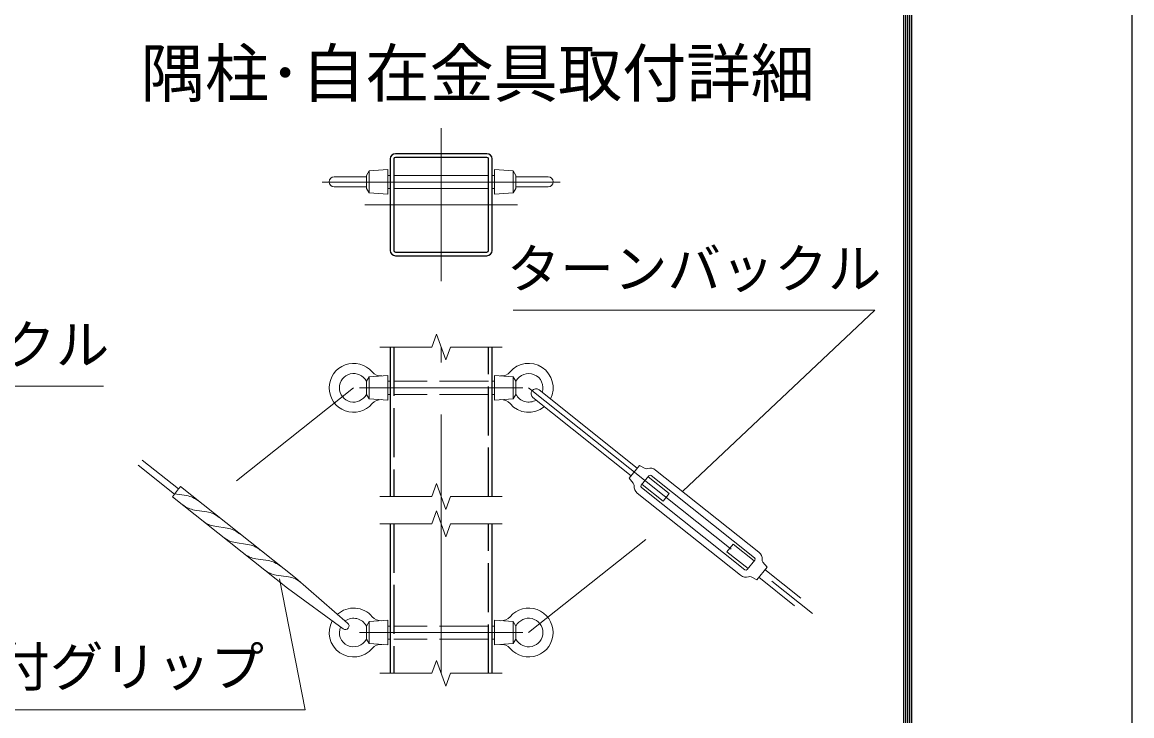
# Model space of a CAD drawing. Units: millimetres, scale not verified. Extents: x -12599 to 12601, y -8909 to 8911.
# Drawn here: x 8519 to 12601, y -4677 to -2126 of the extents above; entities that cross this region are included whole.
import ezdxf
from ezdxf.enums import TextEntityAlignment as Align

# ---------------------------------------------------------------- set-up
doc = ezdxf.new("R2010")
doc.units = ezdxf.units.MM
doc.header["$LTSCALE"] = 30
doc.linetypes.add('DASHED', pattern=[7.5, 6, -1.5])
doc.linetypes.add('USER1', pattern=[50.8, 31.75, -6.35, 6.35, -6.35])
for name, color, linetype, lineweight in [('0-0_D-BMK', 2, 'USER1', 13), ('0-1_D-STR1', 1, 'Continuous', 25), ('0-2_D-STR3', 3, 'Continuous', 13), ('0-6_D-STR-DIM', 7, 'Continuous', 13), ('0-9_D-STR-TXT', 7, 'Continuous', 13), ('0-C_D-TTL', 7, 'Continuous', 25)]:
    doc.layers.add(name, color=color, linetype=linetype, lineweight=lineweight)
doc.layers.add('0-A_D-TTL-TXT', color=7, linetype='Continuous')
doc.styles.add('ＭＳ ゴシック', font='')
doc.styles.get('ＭＳ ゴシック').set_extended_font_data('MS Gothic')

msp = doc.modelspace()

# ---------------------------------------------------------------- linework, layer by layer
at = {"layer": '0-0_D-BMK'}
for p, q in [((10060.53, -3078.03), (10060.53, -2515.53)), ((9622.87, -2714.28), (10498.2, -2714.28)), ((9779.28, -2796.78), (10341.78, -2796.78)), ((10060.53, -4520.31), (10060.53, -3320.31)), ((9738.69, -3470.31), (9308.31, -3812.76)), ((9760.53, -3470.31), (10360.53, -3470.31)), ((10382.38, -3470.31), (11514.28, -4370.95)), ((10382.38, -4370.31), (10812.89, -4028.02)), ((9760.53, -4370.31), (10360.53, -4370.31))]:
    msp.add_line(p, q, dxfattribs=at)
at = {"layer": '0-1_D-STR1'}
for p, q in [((10228.83, -2609.28), (9892.23, -2609.28)), ((9873.03, -2628.48), (9873.03, -2965.08)), ((9886.53, -2628.48), (9886.53, -2965.08)), ((10228.83, -2622.78), (9892.23, -2622.78)), ((10234.53, -2965.08), (10234.53, -2628.48)), ((10248.03, -2965.08), (10248.03, -2628.48)), ((9892.23, -2970.78), (10228.83, -2970.78)), ((9892.23, -2984.28), (10228.83, -2984.28)), ((9873.03, -3320.31), (9873.03, -3870.31)), ((10248.03, -3870.31), (10248.03, -3320.31)), ((9873.03, -3970.31), (9873.03, -4520.31)), ((10248.03, -4520.31), (10248.03, -3970.31))]:
    msp.add_line(p, q, dxfattribs=at)
at = {"layer": '0-1_D-STR1', "linetype": 'DASHED'}
for p, q in [((9886.53, -3320.31), (9886.53, -3870.31)), ((10234.53, -3870.31), (10234.53, -3320.31)), ((9886.53, -3970.31), (9886.53, -4520.31)), ((10234.53, -4520.31), (10234.53, -3970.31))]:
    msp.add_line(p, q, dxfattribs=at)
at = {"layer": '0-1_D-STR1'}
for centre, radius, start, end in [((9892.23, -2628.48), 19.2, 90, 180), ((10228.83, -2628.48), 19.2, 0, 90), ((9892.23, -2628.48), 5.7, 90, 180), ((10228.83, -2628.48), 5.7, 0, 90), ((9892.23, -2965.08), 19.2, 180, 270), ((9892.23, -2965.08), 5.7, 180, 270), ((10228.83, -2965.08), 19.2, 270, 0), ((10228.83, -2965.08), 5.7, 270, 0)]:
    msp.add_arc(centre, radius, start, end, dxfattribs=at)
at = {"layer": '0-2_D-STR3'}
for p, q in [((9785.38, -2688.9), (9785.38, -2736.9)), ((9795.69, -2672.4), (9795.69, -2753.4)), ((9864.69, -2667.9), (9864.69, -2757.9)), ((9873.03, -2688.9), (9864.69, -2688.9)), ((9886.53, -2688.9), (10234.53, -2688.9)), ((10248.03, -2688.9), (10256.38, -2688.9)), ((10256.38, -2667.9), (10256.38, -2757.9)), ((10325.38, -2672.4), (10325.38, -2753.4)), ((10335.69, -2688.9), (10335.69, -2736.9)), ((9785.38, -2694.15), (9667.44, -2694.15)), ((9785.38, -2731.65), (9667.44, -2731.65)), ((10335.69, -2694.15), (10453.63, -2694.15)), ((10335.69, -2731.65), (10453.63, -2731.65)), ((9795.69, -2753.4), (9785.38, -2736.9)), ((9864.69, -2757.9), (9795.69, -2753.4)), ((9873.03, -2736.9), (9864.69, -2736.9)), ((9886.53, -2736.9), (10234.53, -2736.9)), ((10248.03, -2736.9), (10256.38, -2736.9)), ((10256.38, -2757.9), (10325.38, -2753.4)), ((10325.38, -2753.4), (10335.69, -2736.9)), ((9864.69, -3425.31), (9795.69, -3429.81)), ((9864.69, -3425.31), (9864.69, -3515.31)), ((10256.38, -3425.31), (10256.38, -3515.31)), ((9795.69, -3429.81), (9785.38, -3446.31)), ((9785.38, -3446.31), (9785.38, -3494.31)), ((9795.69, -3510.81), (9795.69, -3429.81)), ((9864.69, -3446.31), (9873.03, -3446.31)), ((10248.03, -3446.31), (10256.38, -3446.31)), ((10325.38, -3429.81), (10325.38, -3510.81)), ((10335.69, -3446.31), (10335.69, -3494.31)), ((9795.69, -3510.81), (9785.38, -3494.31)), ((9864.69, -3494.31), (9873.03, -3494.31)), ((10248.03, -3494.31), (10256.38, -3494.31)), ((10325.38, -3510.81), (10335.69, -3494.31)), ((10398.17, -3505.88), (10759.69, -3793.53)), ((10420.59, -3477.71), (10782.1, -3765.36)), ((9864.69, -3515.31), (9795.69, -3510.81)), ((10256.38, -3515.31), (10325.38, -3510.81)), ((8945.59, -3754.6), (9079.11, -3860.84)), ((8960.53, -3735.82), (9094.06, -3842.06)), ((10752.21, -3802.92), (10789.57, -3755.97)), ((10789.57, -3755.97), (10811.01, -3766.61)), ((10796.79, -3828.81), (10824.81, -3793.59)), ((10833.24, -3792.63), (11213.54, -4095.23)), ((10849.12, -3772.68), (11229.42, -4075.28)), ((9524.75, -4169.42), (9102.19, -3833.2)), ((10752.21, -3802.92), (10767.4, -3821.42)), ((10822.01, -3797.11), (10899.48, -3858.75)), ((9494.86, -4206.98), (9072.31, -3870.76)), ((9123.31, -3866.69), (9079.86, -3860.19)), ((10781.87, -3857.19), (11162.18, -4159.79)), ((10797.75, -3837.24), (11178.05, -4139.84)), ((9198.43, -3926.46), (9153.17, -3919.69)), ((9273.55, -3986.23), (9228.29, -3979.46)), ((9348.67, -4046.01), (9303.41, -4039.24)), ((11111.82, -4073.71), (11134.23, -4045.54)), ((11111.82, -4073.71), (11189.29, -4135.36)), ((11134.23, -4045.54), (11211.7, -4107.18)), ((9423.79, -4105.78), (9378.53, -4099.01)), ((11186.48, -4138.88), (11214.5, -4103.66)), ((9498.91, -4165.55), (9453.66, -4158.78)), ((11251.61, -4138.94), (11382.95, -4243.44)), ((9524.75, -4169.42), (9716.58, -4335.47)), ((11221.72, -4176.5), (11200.29, -4165.85)), ((11229.2, -4167.11), (11360.53, -4271.61)), ((9494.86, -4206.98), (9699.76, -4356.6)), ((9864.69, -4325.31), (9795.69, -4329.81)), ((9864.69, -4325.31), (9864.69, -4415.31)), ((10256.38, -4325.31), (10256.38, -4415.31)), ((10256.38, -4325.31), (10325.38, -4329.81)), ((9795.69, -4329.81), (9785.38, -4346.31)), ((9785.38, -4346.31), (9785.38, -4394.31)), ((9795.69, -4410.81), (9795.69, -4329.81)), ((9864.69, -4346.31), (9873.03, -4346.31)), ((10248.03, -4346.31), (10256.38, -4346.31)), ((10325.38, -4329.81), (10325.38, -4410.81)), ((10325.38, -4329.81), (10335.69, -4346.31)), ((10335.69, -4346.31), (10335.69, -4394.31)), ((9795.69, -4410.81), (9785.38, -4394.31)), ((9864.69, -4394.31), (9873.03, -4394.31)), ((10248.03, -4394.31), (10256.38, -4394.31)), ((10325.38, -4410.81), (10335.69, -4394.31)), ((9864.69, -4415.31), (9795.69, -4410.81)), ((10256.38, -4415.31), (10325.38, -4410.81))]:
    msp.add_line(p, q, dxfattribs=at)
at = {"layer": '0-2_D-STR3', "linetype": 'DASHED'}
for p, q in [((10234.53, -3446.31), (9886.53, -3446.31)), ((10234.53, -3494.31), (9886.53, -3494.31)), ((10234.53, -4346.31), (9886.53, -4346.31)), ((10234.53, -4394.31), (9886.53, -4394.31))]:
    msp.add_line(p, q, dxfattribs=at)
at = {"layer": '0-2_D-STR3'}
for points in [[(9864.69, -2667.9), (9795.69, -2672.4), (9785.38, -2688.9)], [(10256.38, -2667.9), (10325.38, -2672.4), (10335.69, -2688.9)], [(10256.38, -3425.31), (10325.38, -3429.81), (10335.69, -3446.31)], [(10799.59, -3825.28), (10877.06, -3886.93), (10899.48, -3858.75)], [(11221.72, -4176.5), (11259.08, -4129.55), (11243.89, -4111.05)]]:
    msp.add_lwpolyline(points, dxfattribs=at)
for centre, radius, start, end in [((9667.44, -2712.9), 18.75, 90, 270), ((10453.63, -2712.9), 18.75, 270, 90), ((9738.69, -3470.31), 90, 40.33299, 319.66701), ((10382.38, -3470.31), 90, 333.02839, 139.66701), ((9738.69, -3470.31), 52.5, 27.20289, 332.79711), ((9839.31, -3384.88), 42, 220.33299, 273.7314), ((10281.76, -3384.88), 42, 266.2686, 319.66701), ((10382.38, -3470.31), 52.5, 341.54247, 152.79711), ((10382.38, -3470.31), 52.5, 207.20289, 301.44039), ((10409.38, -3491.79), 18, 51.49143, 231.49143), ((9839.31, -3555.75), 42, 86.2686, 139.66701), ((10281.76, -3555.75), 42, 40.33299, 93.7314), ((10382.38, -3470.31), 90, 220.33299, 309.95447), ((10816.35, -3755.87), 12, 243.59068, 287.61032), ((10829.51, -3797.33), 31.5, 51.49143, 107.61032), ((10829.51, -3797.33), 6, 51.49143, 141.49143), ((9352.03, -4062.65), 339.21, 137.43473, 145.54859), ((10758.13, -3829.03), 12, 355.37255, 39.39218), ((10801.49, -3832.54), 31.5, 175.37255, 231.49143), ((10801.49, -3832.54), 6, 141.49143, 231.49143), ((9109.99, -3955.7), 90, 49.121, 81.49181), ((9166.49, -3830.68), 90, 231.49173, 261.49182), ((9185.11, -4015.47), 90, 49.121, 81.49181), ((9241.61, -3890.46), 90, 231.49173, 261.49182), ((9260.23, -4075.24), 90, 49.11991, 81.49181), ((9316.73, -3950.23), 90, 231.49054, 261.49036), ((9391.85, -4010), 90, 231.49173, 261.49182), ((9335.36, -4135.01), 90, 49.12006, 81.49181), ((11209.81, -4099.93), 31.5, 355.37255, 51.49143), ((9410.47, -4194.79), 90, 49.121, 81.49181), ((11209.81, -4099.93), 6, 321.49143, 51.49143), ((11253.17, -4103.44), 12, 175.37255, 219.39218), ((9466.97, -4069.77), 90, 231.49173, 261.49182), ((11181.79, -4135.14), 31.5, 231.49143, 287.61032), ((11181.79, -4135.14), 6, 231.49143, 321.49143), ((9485.6, -4254.56), 90, 49.11991, 81.49037), ((11194.95, -4176.6), 12, 63.59068, 107.61032), ((9738.69, -4370.31), 90, 40.33299, 131.53741), ((10382.38, -4370.31), 90, 220.33299, 139.66701), ((9738.69, -4370.31), 52.5, 27.20289, 126.04626), ((9839.31, -4284.88), 42, 220.33299, 273.7314), ((10281.76, -4284.88), 42, 266.2686, 319.66701), ((10382.38, -4370.31), 52.5, 207.20289, 152.79711), ((9738.69, -4370.31), 90, 151.44538, 319.66701), ((9738.69, -4370.31), 52.5, 156.93654, 332.79711), ((9708.17, -4346.03), 13.5, 231.48971, 51.48971), ((9839.31, -4455.75), 42, 86.2686, 139.66701), ((10281.76, -4455.75), 42, 40.33299, 93.7314)]:
    msp.add_arc(centre, radius, start, end, dxfattribs=at)
at = {"layer": '0-6_D-STR-DIM'}
for p, q in [((10043.22, -3272.74), (10025.9, -3320.31)), ((10077.85, -3367.89), (10043.22, -3272.74)), ((9835.53, -3320.31), (10025.9, -3320.31)), ((10095.16, -3320.31), (10077.85, -3367.89)), ((10095.16, -3320.31), (10285.53, -3320.31)), ((10043.22, -3822.74), (10025.9, -3870.31)), ((10077.85, -3917.89), (10043.22, -3822.74)), ((9835.53, -3870.31), (10025.9, -3870.31)), ((10095.16, -3870.31), (10077.85, -3917.89)), ((10095.16, -3870.31), (10285.53, -3870.31)), ((10043.22, -3922.74), (10025.9, -3970.31)), ((10077.85, -4017.89), (10043.22, -3922.74)), ((9835.53, -3970.31), (10025.9, -3970.31)), ((10095.16, -3970.31), (10077.85, -4017.89)), ((10095.16, -3970.31), (10285.53, -3970.31)), ((10043.22, -4472.74), (10025.9, -4520.31)), ((10077.85, -4567.89), (10043.22, -4472.74)), ((9835.53, -4520.31), (10025.9, -4520.31)), ((10095.16, -4520.31), (10077.85, -4567.89)), ((10095.16, -4520.31), (10285.53, -4520.31))]:
    msp.add_line(p, q, dxfattribs=at)
at = {"layer": '0-9_D-STR-TXT'}
for points in [[(10325.77, -3184.6), (11655.7, -3184.6), (10949.53, -3850.05)], [(8818.13, -3464.31), (7317.64, -3464.31), (7479.45, -3854.64)], [(8236.11, -4654.81), (9560.71, -4654.81), (9466.19, -4173.4)]]:
    msp.add_lwpolyline(points, dxfattribs=at)
at = {"layer": '0-C_D-TTL', "color": 2}
msp.add_lwpolyline([(-12599.04, 8910.68), (12600.96, 8910.68), (12600.96, -8909.32), (-12599.04, -8909.32)], close=True, dxfattribs=at)
at = {"layer": '0-C_D-TTL'}
for points in [[(-11789.04, 8250.68), (11790.96, 8250.68), (11790.96, -8249.32), (-11789.04, -8249.32)], [(-11781.54, 8243.18), (11783.46, 8243.18), (11783.46, -8241.82), (-11781.54, -8241.82)], [(-11774.04, 8235.68), (11775.96, 8235.68), (11775.96, -8234.32), (-11774.04, -8234.32)], [(-11766.54, 8228.18), (11768.46, 8228.18), (11768.46, -8226.82), (-11766.54, -8226.82)], [(-11759.04, 8220.68), (11760.96, 8220.68), (11760.96, -8219.32), (-11759.04, -8219.32)]]:
    msp.add_lwpolyline(points, close=True, dxfattribs=at)

# ---------------------------------------------------------------- texts
at = {"layer": '0-9_D-STR-TXT', "style": 'ＭＳ ゴシック'}
for s, p in [('ターンバックル', (10302.17, -3147.22)), ('ターンバックル', (7462.04, -3426.93)), ('巻付グリップ', (8227.73, -4611.34))]:
    msp.add_text(s, height=144.3, dxfattribs=at).set_placement(p, align=Align.BOTTOM_LEFT)
at = {"layer": '0-A_D-TTL-TXT', "style": 'ＭＳ ゴシック'}
msp.add_text('隅柱･自在金具取付詳細', height=173.1, dxfattribs=at).set_placement((8955.53, -2451.98), align=Align.BOTTOM_LEFT)

doc.saveas('drawing.dxf')
